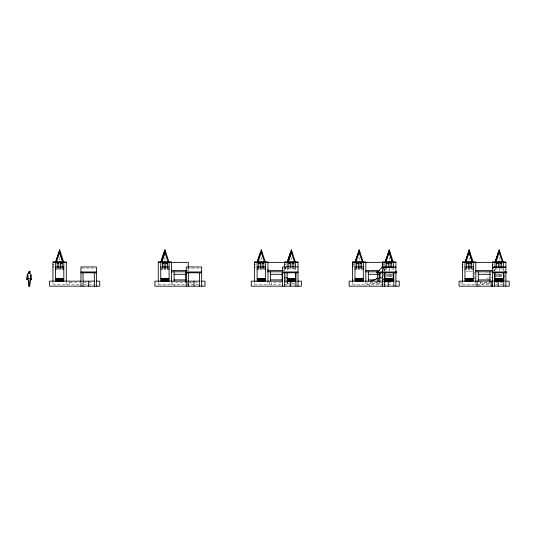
<?xml version="1.0" encoding="UTF-8"?>
<svg xmlns="http://www.w3.org/2000/svg" width="536" height="536" viewBox="0 0 536 536"><rect width="100%" height="100%" fill="white"/><g stroke="black" fill="none" stroke-linecap="round" stroke-linejoin="round"><path stroke-width="0.4" stroke-dasharray="2.68 2.01" d="M284.67 281.152L285.923 278.646L285.923 280.315M383.153 279.899L383.783 278.646M486.655 278.787L489.1 277.809L489.1 278.787M81.619 268.114L94.731 268.114M186.91 268.114L200.029 268.114M283.269 268.114L297.205 268.114M287.169 269.045L288.844 269.045L288.844 266.955M295.524 269.045L293.849 269.045L293.849 267.652M385.036 269.045L386.704 269.045L386.704 266.955M388.372 269.045L390.047 269.045M391.716 269.045L393.384 269.045M495.003 269.045L496.678 269.045L496.678 266.955M503.358 269.045L501.683 269.045L501.683 266.955M186.635 270.546L188.31 270.546M282.995 270.546L284.67 270.546M383.113 270.546L385.036 270.546M493.087 270.546L495.003 270.546M465.777 271.799L472.457 271.799M486.655 272.804L487.325 272.804M491.137 277.809L492.497 277.809M505.857 281.152L504.611 281.152L504.611 274.137M69.653 282.82L79.67 282.82M83.851 282.82L93.029 282.82M187.473 282.82L174.944 282.82L174.944 286.164M189.979 282.82L198.327 282.82M281.326 282.82L271.31 282.82L271.31 285.326M285.5 282.82L295.524 282.82M382.53 282.82L369.17 282.82L369.17 286.164M383.367 282.82L392.546 282.82M491.82 282.82L479.137 282.82L479.137 286.164M495.84 282.82L505.026 282.82M287.169 283.658L295.524 283.658M379.126 283.658L372.286 283.658L372.286 284.489M489.1 283.658L482.253 283.658L482.253 284.489M52.95 284.489L80.139 284.489M83.817 284.489L93.499 284.489M158.247 284.489L189.141 284.489M198.327 284.489L189.918 284.489L189.979 281.99M254.607 284.489L282.599 284.489M284.67 284.489L295.524 284.489M352.467 284.489L382.53 284.489M383.334 284.489L393.015 284.489M462.441 284.489L491.82 284.489M495.726 284.489L505.046 284.489M503.358 269.621L504.611 271.799M382.945 266.955L383.783 269.045M285.085 266.955L285.923 269.045M503.358 266.955L503.358 271.799M501.683 274.137L501.683 277.253M500.852 274.137L500.852 277.253M500.014 266.955L500.014 269.045L498.346 269.045L498.346 266.955M500.014 274.137L500.014 277.253M499.177 257.354L499.177 260.697M499.177 268.657L499.177 271.015M499.177 274.137L499.177 277.253M498.346 274.137L498.346 277.253M497.509 274.137L497.509 277.253M496.678 274.137L496.678 277.253M495.84 274.137L495.84 277.253M495.003 266.955L495.003 271.799M489.1 281.152L489.1 284.489M486.514 281.99L486.514 282.82M484.175 282.82L484.175 283.658M480.752 281.152L480.752 284.489M475.8 281.99L475.8 286.164M474.548 271.799L474.548 280.375M469.121 257.354L469.121 260.697M469.121 270.224L469.121 271.799M462.441 281.152L462.441 286.164M461.02 281.152L461.02 285.326M393.384 266.955L393.384 270.647M392.546 274.137L392.546 277.253M391.716 274.137L391.716 277.253M390.878 274.137L390.878 277.253M390.047 274.137L390.047 277.253M389.21 257.354L389.21 260.697M389.21 268.657L389.21 271.015M389.21 274.137L389.21 277.253M388.372 274.137L388.372 277.253M387.541 274.137L387.541 277.253M386.704 274.137L386.704 277.253M385.036 266.955L385.036 270.647M384.379 268.623L384.379 270.432M383.783 266.955L383.783 270.647M383.783 273.842L383.783 280.388M380.024 278.867L380.024 280.388M379.126 281.152L379.126 284.489M376.54 281.99L376.54 282.82M374.202 282.82L374.202 283.658M370.778 281.152L370.778 284.489M367.08 281.99L367.08 284.489M365.827 281.152L365.827 286.164M359.147 257.354L359.147 260.697M352.467 281.152L352.467 285.326M295.524 266.955L295.524 270.647M292.18 266.955L292.18 269.045L290.512 269.045L290.512 266.955M291.35 257.354L291.35 260.697M287.169 266.955L287.169 270.647M287.169 281.152L287.169 284.489M285.923 266.955L285.923 270.647M285.923 273.842L285.923 277.045M284.67 267.792L284.67 271.015M269.219 281.152L269.219 284.489M267.966 281.152L267.966 286.164M261.287 257.354L261.287 260.697M254.607 281.152L254.607 286.164M188.31 267.866L188.31 271.015M187.057 281.99L187.057 284.489M172.86 281.152L172.86 284.489M171.607 281.99L171.607 286.164M164.927 257.354L164.927 260.697M158.247 281.152L158.247 286.164M69.653 281.152L69.653 285.326M66.31 281.99L66.31 286.164M59.63 257.354L59.63 260.697M52.95 281.152L52.95 285.326M385.036 269.608L384.5 270.546L385.036 269.615M495.003 269.608L494.467 270.546L495.003 269.615"/><path stroke-width="0.8" d="M30.364 275.095L30.572 278.599L27.966 278.76L28.535 282.526M27.048 279.263C27.838 280.81 27.215 276.844 27.919 274.981M30.505 278.593C30.498 284.603 29.353 286.023 29.112 286.103M29.205 279.839L29.219 285.869M29.085 286.043L28.716 286.016L29.199 286.144M28.843 272.643C27.999 274.633 30.86 273.199 29.983 271.846C29.219 271.765 28.696 272.482 29.011 272.683M27.162 275.337L26.8 278.78L27.403 278.666M55.456 262.365L59.63 249.836L63.811 262.365M56.173 260.878L58.699 253.294M62.665 261.575L56.595 261.635L59.63 252.463L62.665 261.635L59.63 252.53M160.753 262.365L164.927 249.836L169.101 262.365M161.892 261.575L164.927 252.463L167.962 261.635L161.892 261.635L164.927 252.53M257.113 262.365L261.287 249.836L265.461 262.365M258.252 261.635L261.287 252.463L264.322 261.635L258.252 261.575M287.169 262.365L291.35 249.836L295.524 262.365M291.35 252.53L288.314 261.635L294.385 261.635L291.35 252.463L288.314 261.635M354.973 262.365L359.147 249.836L363.328 262.365M358.216 253.294L355.241 261.575M385.036 262.365L389.21 249.836L393.384 262.365M388.278 253.294L385.297 261.575M389.21 252.463L386.175 261.635L392.245 261.635L389.21 252.53L392.245 261.575M464.947 262.365L469.121 249.836L473.295 262.365M465.657 260.878L468.189 253.294M466.086 261.635L469.121 252.463L472.156 261.635L466.086 261.575M495.003 262.365L499.177 249.836L503.358 262.365M31.195 279.316C30.07 281.266 33.292 272.482 28.696 273.595M29.145 285.755L29.909 285.735M353.097 279.899L352.467 281.152L352.467 261.943L354.973 261.943L354.973 281.152M27.503 279.738L26.947 279.303M377.518 271.966L382.53 266.955M29.936 271.772L29.936 271.256L28.897 271.236L28.73 272.784M30.921 279.846L31.289 278.733M29.795 273.34L29.158 273.119M28.703 282.398L28.89 285.728M31.108 275.538L30.364 275.826L30.813 278.767M370.778 281.152L377.907 278.298M27.966 278.76L27.946 275.678M492.497 267.544L493.18 267.377L493.18 268.382L492.497 268.382M28.602 273.253L27.624 273.742L27.021 275.263L27.926 275.685M58.766 252.449L60.501 252.449M164.056 252.449L165.798 252.449M260.416 252.449L262.158 252.449M290.478 252.449L292.214 252.449M358.283 252.449L360.018 252.449M388.339 252.449L390.081 252.449M468.25 252.449L469.992 252.449M498.313 252.449L500.048 252.449M502.212 261.635L496.142 261.635L499.177 252.463L502.212 261.575M66.31 262.365L53.372 262.365L53.372 261.943M284.67 262.365L255.022 262.365L255.022 261.943M298.029 262.365L285.085 262.365L285.085 261.943M352.889 262.365L382.53 262.365M382.945 262.365L395.89 262.365M492.497 262.365L462.856 262.365L462.856 261.943M505.857 262.365L492.919 262.365L492.919 261.943M57.131 263.618L58.799 263.618M60.468 263.618L62.136 263.618M162.421 263.618L164.09 263.618M165.765 263.618L167.433 263.618M258.781 263.618L260.449 263.618M262.124 263.618L263.792 263.618M288.844 263.618L290.512 263.618M292.18 263.618L293.849 263.618M356.641 263.618L358.316 263.618M359.984 263.618L361.653 263.618M386.704 263.618L388.372 263.618M390.047 263.618L391.716 263.618M466.615 263.618L468.283 263.618M469.951 263.618L471.626 263.618M496.678 263.618L498.346 263.618M500.014 263.618L501.683 263.618M52.95 264.449L53.372 264.449M254.607 264.449L255.022 264.449M284.67 264.449L285.085 264.449M352.467 264.449L352.889 264.449M382.53 264.449L382.945 264.449M462.441 264.449L462.856 264.449M492.497 264.449L492.919 264.449M52.95 266.955L53.372 266.955M55.456 266.955L63.811 266.955M160.753 266.955L169.101 266.955M254.607 266.955L255.022 266.955M257.113 266.955L265.461 266.955M298.029 266.955L282.599 266.955L282.599 286.164M352.467 266.955L352.889 266.955L352.889 261.943M354.973 266.955L363.328 266.955M395.89 266.955L382.114 266.955L382.114 267.377L395.89 267.377M462.441 266.955L462.856 266.955M464.947 266.955L473.295 266.955M492.497 266.955L505.857 266.955M492.497 267.377L505.857 267.377M55.456 269.045L57.131 269.045L57.131 262.365M63.811 269.045L62.136 269.045L62.136 262.365M160.753 269.045L162.421 269.045L162.421 262.365M169.101 269.045L167.433 269.045L167.433 262.365M257.113 269.045L258.781 269.045L258.781 262.365M265.461 269.045L263.792 269.045L263.792 262.365M354.973 269.045L356.641 269.045L356.641 262.365M363.328 269.045L361.653 269.045L361.653 262.365M464.947 269.045L466.615 269.045L466.615 262.365M473.295 269.045L471.626 269.045L471.626 262.365M171.192 269.621L171.607 269.621M267.551 269.621L267.966 269.621M171.607 270.546L186.635 270.546M267.966 270.546L282.995 270.546M365.827 270.546L379.187 270.546M475.8 270.546L492.497 270.546M171.192 271.799L185.804 271.799L185.804 281.152M267.551 271.799L282.164 271.799L282.164 281.152M365.827 271.799L378.356 271.799M475.8 271.799L492.497 271.799M80.949 271.966L96.373 271.966M186.24 271.966L201.67 271.966M282.599 271.966L298.029 271.966M492.497 271.966L506.694 271.966L506.694 272.804L492.497 272.804M80.949 272.804L96.373 272.804M186.24 272.804L201.67 272.804M282.599 272.804L298.029 272.804M174.113 274.305L185.804 274.305M270.472 274.305L282.164 274.305M368.333 274.305L380.024 274.305M478.306 274.305L489.998 274.305M284.67 277.809L287.169 277.809M379.126 277.809L382.53 277.809M377.351 278.519L379.126 278.519M55.456 278.646L63.811 278.646M160.753 278.646L169.101 278.646M257.113 278.646L265.461 278.646M287.169 278.646L295.524 278.646M354.973 278.646L363.328 278.646M385.036 278.646L393.384 278.646M464.947 278.646L473.295 278.646M495.003 278.646L503.358 278.646M376.687 278.787L377.94 278.787M174.113 279.899L185.804 279.899M270.472 279.899L282.164 279.899M368.333 279.899L375.012 279.899M478.306 279.899L489.998 279.899M81.345 281.152L49.614 281.152L49.614 286.164L99.716 286.164L99.716 281.152L96.373 281.152M83.013 281.152L94.704 281.152M186.24 281.152L154.904 281.152L154.904 286.164L205.007 286.164L205.007 281.152L201.67 281.152M187.473 281.152L199.995 281.152M282.599 281.152L251.263 281.152L251.263 286.164L301.366 286.164L301.366 281.152L297.607 281.152M284.67 281.152L295.966 281.152M393.826 281.152L349.13 281.152L349.13 286.164L399.233 286.164L399.233 281.152L395.89 281.152M503.793 281.152L459.097 281.152L459.097 286.164L509.2 286.164L509.2 281.152L505.857 281.152M498.306 252.463L495.271 261.575M290.472 252.463L287.437 261.575M260.409 252.463L257.374 261.575M164.049 252.463L161.014 261.575M27.162 279.645L26.887 278.7M469.121 252.53L472.156 261.635M505.857 286.164L505.857 261.943L503.358 261.943L503.358 266.955M503.793 272.804L503.793 286.164M503.358 272.248L503.358 281.152M502.52 278.646L502.52 281.152M501.683 262.365L501.683 266.955M501.683 278.646L501.683 281.152M500.852 278.646L500.852 281.152M500.014 262.365L500.014 266.955M500.014 278.646L500.014 281.152M499.177 249.836L499.177 251.511M499.177 261.528L499.177 262.365M499.177 278.646L499.177 281.152M498.346 262.365L498.346 266.955M498.346 278.646L498.346 281.152M498.145 281.152L498.145 286.164M497.509 278.646L497.509 281.152M496.678 262.365L496.678 266.955M496.678 278.646L496.678 281.152M495.84 278.646L495.84 281.152M495.003 266.955L495.003 261.943L492.497 261.943L492.497 286.164M495.003 272.248L495.003 281.152M494.587 272.804L494.587 286.164M491.251 281.152L491.251 286.164M489.998 271.799L489.998 281.152M478.306 271.799L478.306 281.152M477.053 281.152L477.053 286.164M475.8 281.152L475.8 261.943L473.295 261.943L473.295 281.152M472.457 278.646L472.457 281.152M471.626 278.646L471.626 281.152M470.789 278.646L470.789 281.152M469.951 262.365L469.951 269.045L468.283 269.045L468.283 262.365M469.951 278.646L469.951 281.152M469.121 249.836L469.121 251.511M469.121 278.646L469.121 281.152M468.283 278.646L468.283 281.152M467.452 278.646L467.452 281.152M466.615 278.646L466.615 281.152M465.777 278.646L465.777 281.152M464.947 281.152L464.947 261.943L462.441 261.943L462.441 281.152M395.89 286.164L395.89 261.943L393.384 261.943L393.384 266.955M393.826 272.804L393.826 286.164M393.384 272.248L393.384 281.152M392.546 278.646L392.546 281.152M391.716 262.365L391.716 266.955M391.716 278.646L391.716 281.152M390.878 278.646L390.878 281.152M390.047 262.365L390.047 266.955M390.047 278.646L390.047 281.152M389.21 249.836L389.21 251.511M389.21 261.528L389.21 262.365M389.21 278.646L389.21 281.152M388.372 262.365L388.372 266.955M388.372 278.646L388.372 281.152M388.178 281.152L388.178 286.164M387.541 278.646L387.541 281.152M386.704 262.365L386.704 266.955M386.704 278.646L386.704 281.152M385.866 278.646L385.866 281.152M385.036 266.955L385.036 261.943L382.53 261.943L382.53 286.164M385.036 272.248L385.036 281.152M384.62 272.804L384.62 286.164M384.379 267.377L384.379 267.792L383.207 267.792L383.207 267.377M382.945 261.943L382.945 266.955M380.024 272.636L380.024 278.298M379.126 272.804L379.126 281.99M377.94 278.519L377.94 281.152M377.351 272.804L377.351 278.787M368.333 271.799L368.333 281.152M365.827 281.152L365.827 261.943L363.328 261.943L363.328 281.152M362.49 278.646L362.49 281.152M361.653 278.646L361.653 281.152M360.822 278.646L360.822 281.152M359.984 262.365L359.984 269.045L358.316 269.045L358.316 262.365M359.984 278.646L359.984 281.152M359.147 249.836L359.147 251.511M359.147 278.646L359.147 281.152M358.316 278.646L358.316 281.152M357.478 278.646L357.478 281.152M356.641 278.646L356.641 281.152M355.81 278.646L355.81 281.152M298.029 286.164L298.029 261.943L295.524 261.943L295.524 266.955M295.966 272.804L295.966 286.164M295.524 272.248L295.524 281.99M294.686 278.646L294.686 281.152M293.849 262.365L293.849 266.955M293.849 278.646L293.849 281.152M293.018 278.646L293.018 281.152M292.18 262.365L292.18 266.955M292.18 278.646L292.18 281.152M291.35 249.836L291.35 251.511M291.35 278.646L291.35 281.152M290.512 262.365L290.512 266.955M290.512 278.646L290.512 281.152M290.318 281.152L290.318 286.164M289.675 278.646L289.675 281.152M288.844 262.365L288.844 266.955M288.844 278.646L288.844 281.152M288.006 278.646L288.006 281.152M287.169 266.955L287.169 261.943L284.67 261.943L284.67 267.276M287.169 272.248L287.169 281.99M284.67 272.804L284.67 286.164M270.472 271.799L270.472 281.152M267.966 281.152L267.966 261.943L265.461 261.943L265.461 281.152M264.63 278.646L264.63 281.152M263.792 278.646L263.792 281.152M262.955 278.646L262.955 281.152M262.124 262.365L262.124 269.045L260.449 269.045L260.449 262.365M262.124 278.646L262.124 281.152M261.287 249.836L261.287 251.511M261.287 278.646L261.287 281.152M260.449 278.646L260.449 281.152M259.618 278.646L259.618 281.152M258.781 278.646L258.781 281.152M257.943 278.646L257.943 281.152M257.113 281.152L257.113 261.943L254.607 261.943L254.607 281.152M201.67 286.164L201.67 266.955L186.24 266.955L186.24 286.164M199.6 272.804L199.6 286.164M193.958 281.152L193.958 286.164M188.31 267.276L188.31 262.365L158.663 262.365L158.663 261.943M188.31 272.576L188.31 286.164M174.113 271.799L174.113 281.152M171.607 281.152L171.607 261.943L169.101 261.943L169.101 281.152M168.264 278.646L168.264 281.152M167.433 278.646L167.433 281.152M166.596 278.646L166.596 281.152M165.765 262.365L165.765 269.045L164.09 269.045L164.09 262.365M165.765 278.646L165.765 281.152M164.927 249.836L164.927 251.511M164.927 278.646L164.927 281.152M164.09 278.646L164.09 281.152M163.259 278.646L163.259 281.152M162.421 278.646L162.421 281.152M161.584 278.646L161.584 281.152M160.753 281.152L160.753 261.943L158.247 261.943L158.247 281.152M96.373 286.164L96.373 266.955L80.949 266.955L80.949 286.164M94.309 272.804L94.309 286.164M88.661 281.152L88.661 286.164M83.013 272.804L83.013 286.164M66.31 281.152L66.31 261.943L63.811 261.943L63.811 281.152M62.973 278.646L62.973 281.152M62.136 278.646L62.136 281.152M61.305 278.646L61.305 281.152M60.468 262.365L60.468 269.045L58.799 269.045L58.799 262.365M60.468 278.646L60.468 281.152M59.63 249.836L59.63 251.511M59.63 278.646L59.63 281.152M58.799 278.646L58.799 281.152M57.962 278.646L57.962 281.152M57.131 278.646L57.131 281.152M56.293 278.646L56.293 281.152M55.456 281.152L55.456 261.943L52.95 261.943L52.95 281.152M359.147 252.463L356.112 261.635L362.182 261.635L359.147 252.53M396.727 271.966L376.687 271.966L376.687 272.804L396.727 272.804L396.727 271.966"/></g></svg>
